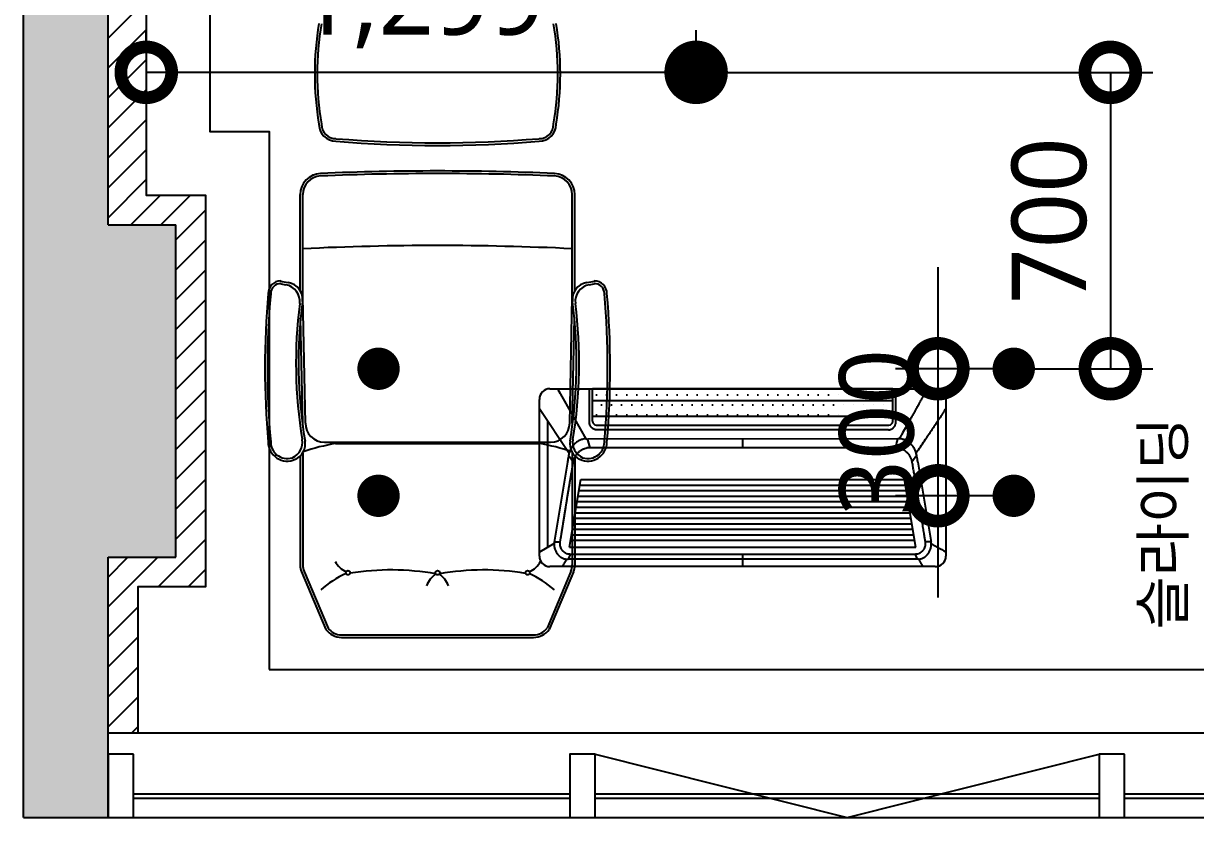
# Model space of a CAD drawing. Header units: metres. Extents: x 11578468 to 47831421, y -58341524 to -14256839.
# Drawn here: x 23742704 to 23745472, y -29045056 to -29043180 of the extents above; entities that cross this region are included whole.
import ezdxf
from ezdxf.enums import TextEntityAlignment as Align

# ---------------------------------------------------------------- set-up
doc = ezdxf.new("R2010")
doc.units = ezdxf.units.M
doc.header["$LTSCALE"] = 50
doc.header["$MEASUREMENT"] = 0
doc.layers.get('0').update_dxf_attribs({"linetype": 'CONTINUOUS'})
doc.layers.get('DEFPOINTS').update_dxf_attribs({"linetype": 'CONTINUOUS'})
doc.layers.add('002_전_다운라이트', color=40, linetype='CONTINUOUS', lineweight=9)
for name, color, linetype in [('CO-DOOR', 8, 'CONTINUOUS'), ('DVM_INDOOR', 7, 'CONTINUOUS'), ('S-DIM', 7, 'CONTINUOUS'), ('wall', 3, 'CONTINUOUS')]:
    doc.layers.add(name, color=color, linetype=linetype)
doc.styles.add('DAWIN', font='NanumSquareR.ttf')
doc.styles.add('맑은 고딕', font='malgun.ttf')
doc.dimstyles.new('80', dxfattribs={"dimscale": 80, "dimtxt": 2.2, "dimasz": 3, "dimexe": 1.25, "dimexo": 0.625, "dimtad": 1, "dimdec": 0, "dimzin": 0, "dimdsep": 46, "dimlunit": 6, "dimtxsty": 'DAWIN', "dimblk1": 'DOTSMALL', "dimblk2": 'DOTSMALL', "dimsah": 1, "dimcen": 0.001, "dimclrd": 1, "dimclre": 1, "dimclrt": 3, "dimadec": 0, "dimazin": 0, "dimtfac": 1, "dimtdec": 0, "dimtix": 1, "dimtmove": 2, "dimatfit": 3, "dimldrblk": 'DOTSMALL', "dimfxl": 1.25, "dimtolj": 1, "dimtzin": 0, "dimarcsym": 0})

# ---------------------------------------------------------------- blocks, each defined once
blk = doc.blocks.new('슬하_전기')
at = {"layer": 'CO-DOOR'}
h = blk.add_hatch(color=256, dxfattribs=at)
h.dxf.hatch_style = 1
h.paths.add_polyline_path([(11573349.8, -14326146.7), (11557549.8, -14326146.7), (11557549.8, -14341751.7), (11557749.8, -14341751.7), (11557749.8, -14341136.7), (11557909.8, -14341136.7), (11557909.8, -14340351.7), (11557749.8, -14340351.7), (11557749.8, -14330996.7), (11560649.8, -14330996.7), (11560649.8, -14330796.7), (11557749.8, -14330796.7), (11557749.8, -14326346.7), (11560449.8, -14326346.7), (11560449.8, -14329796.7), (11560649.8, -14329796.7), (11560649.8, -14326346.7), (11565749.8, -14326346.7), (11565749.8, -14329396.7), (11565949.8, -14329396.7), (11565949.8, -14326346.7), (11569149.8, -14326346.7), (11569149.8, -14329396.7), (11569349.8, -14329396.7), (11569349.8, -14328646.7), (11569949.8, -14328646.7), (11569949.8, -14328557.2), (11569939.8, -14328557.2), (11569939.8, -14328517.2), (11569949.8, -14328446.7), (11569349.8, -14328446.7), (11569349.8, -14326346.7), (11571549.8, -14326346.7), (11571549.8, -14328446.7), (11570949.8, -14328446.7), (11570949.8, -14328517.2), (11570959.8, -14328517.2), (11570959.8, -14328571.7), (11570949.8, -14328571.7), (11570949.8, -14328646.7), (11571749.8, -14328646.7), (11571749.8, -14328151.7), (11574897.8, -14328151.7), (11574897.8, -14327746.7), (11571749.8, -14327746.7), (11571749.8, -14326346.7), (11573349.8, -14326346.7)])
h.paths.add_polyline_path([(11565549.8, -14330996.7), (11570049.8, -14330996.7), (11570049.8, -14330796.7), (11564799.8, -14330796.7), (11564799.8, -14330821.7), (11564799.8, -14330971.7), (11564799.8, -14330996.7), (11564799.8, -14331246.7), (11565549.8, -14331246.7)], flags=17)
h.paths.add_polyline_path([(11571829.8, -14330796.7), (11571549.8, -14330796.7), (11571049.8, -14330796.7), (11571049.8, -14330996.7), (11571049.8, -14331306.7), (11571829.8, -14331306.7)], flags=17)
h.paths.add_polyline_path([(11578227.8, -14326146.7), (11577349.8, -14326146.7), (11577349.8, -14326346.7), (11577349.8, -14326946.7), (11578027.8, -14326946.7), (11578027.8, -14327746.7), (11577547.8, -14327746.7), (11577547.8, -14328046.7), (11578027.8, -14328046.7), (11578027.8, -14328046.7), (11578227.8, -14328046.7)])
h.paths.add_polyline_path([(11578227.8, -14328896.7), (11578077.8, -14328896.7), (11578027.8, -14328896.7), (11578027.8, -14329646.7), (11578227.8, -14329646.7)])
h.paths.add_polyline_path([(11578227.8, -14330196.7), (11578077.8, -14330196.7), (11578027.8, -14330196.7), (11578027.8, -14330355.7), (11577465.8, -14330355.7), (11577465.8, -14331196.7), (11578027.8, -14331196.7), (11578027.8, -14331296.7), (11578227.8, -14331296.7)])
h.paths.add_polyline_path([(11578227.8, -14332526.7), (11578077.8, -14332526.7), (11578027.8, -14332526.7), (11578027.8, -14333091.7), (11578227.8, -14333091.7)])
h.paths.add_polyline_path([(11577949.8, -14337701.7), (11577349.8, -14337701.7), (11577349.8, -14338401.7), (11577949.8, -14338401.7)])
h.paths.add_polyline_path([(11572906.8, -14340321.7), (11572426.8, -14340321.7), (11572426.8, -14341101.7), (11572906.8, -14341101.7)], flags=17)
h.paths.add_polyline_path([(11565399.8, -14340036.7), (11564914.8, -14340036.7), (11564914.8, -14340811.7), (11565399.8, -14340811.7)], flags=17)
h = blk.add_hatch(dxfattribs=at)
h.set_pattern_fill('_USER', color=256, scale=50, angle=45, pattern_type=0)
h.set_pattern_definition([(45, (35200, -25360), (-35.35533906, 35.35533906), [])])
h.paths.add_polyline_path([(11557839.8, -14333601.7), (11557839.8, -14331146.7), (11559309.8, -14331146.7), (11559309.8, -14332324.7), (11559414.8, -14332324.7), (11559414.8, -14331046.7), (11560649.8, -14331046.7), (11560649.8, -14330996.7), (11557749.8, -14330996.7), (11557749.8, -14340351.7), (11557909.8, -14340351.7), (11557909.8, -14341136.7), (11557749.8, -14341136.7), (11557749.8, -14341551.7), (11557819.8, -14341551.7), (11557819.8, -14341206.7), (11557979.8, -14341206.7), (11557979.8, -14340281.7), (11557839.8, -14340281.7), (11557839.8, -14338131.7), (11559536.8, -14338131.7), (11559536.8, -14338026.7), (11557839.8, -14338026.7), (11557839.8, -14333706.7), (11560860.8, -14333706.7), (11560860.8, -14333806.7), (11560965.8, -14333806.7), (11560965.8, -14333706.7), (11562498.8, -14333706.7), (11562498.8, -14333601.7)])
for p, q in [((11557549.8, -14341751.7), (11557549.8, -14326146.7)), ((11557749.8, -14340351.7), (11557749.8, -14330996.7)), ((11558232.6, -14340234.3), (11558231.4, -14340234.3)), ((11558203.5, -14340506.9), (11558203.5, -14340280.4)), ((11558209.5, -14340522.6), (11558209.5, -14340280.4)), ((11558846, -14340522.6), (11558846, -14340280.4)), ((11558852, -14340506.9), (11558852, -14340280.4)), ((11557749.8, -14340351.7), (11557909.8, -14340351.7)), ((11557909.8, -14341136.7), (11557909.8, -14340351.7)), ((11558215.7, -14340820.1), (11558209.5, -14340522.6)), ((11558839.8, -14340820.1), (11558846, -14340522.6)), ((11558209.7, -14340820.3), (11558204.5, -14340571.9)), ((11558845.8, -14340820.3), (11558851, -14340571.9)), ((11558209.5, -14340889.9), (11558209.5, -14341154.9)), ((11558260.7, -14340865.1), (11558794.8, -14340865.1)), ((11558287.1, -14340868.5), (11558768.4, -14340868.5)), ((11558846, -14340889.9), (11558846, -14341154.9)), ((11558189.1, -14340900.1), (11558185.5, -14340901.8)), ((11558191.7, -14340905.6), (11558192.2, -14340905.3)), ((11558203.5, -14340897.5), (11558203.5, -14341155.7)), ((11558852, -14340900.1), (11558852, -14341155.7)), ((11558866.4, -14340900.1), (11558870, -14340901.8)), ((11557749.8, -14341751.7), (11557749.8, -14341136.7)), ((11557749.8, -14341136.7), (11557909.8, -14341136.7)), ((11558206.7, -14341171.3), (11558264.3, -14341307.5)), ((11558212.7, -14341170.4), (11558269.1, -14341304)), ((11558842.8, -14341170.4), (11558786.4, -14341304)), ((11558848.8, -14341171.3), (11558791.2, -14341307.5)), ((11558300.8, -14341320.2), (11558754.7, -14341320.2)), ((11558300.8, -14341326.2), (11558754.7, -14341326.2)), ((11558129.8, -14341402), (11565419.8, -14341402)), ((11557749.8, -14341551.7), (11574908.4, -14341551.7)), ((11558839.8, -14341696.7), (11557809.8, -14341696.7)), ((11558839.8, -14341706.7), (11557809.8, -14341706.7)), ((11560089.8, -14341696.7), (11558899.8, -14341696.7)), ((11560089.8, -14341706.7), (11558899.8, -14341706.7)), ((11561339.8, -14341696.7), (11560149.8, -14341696.7)), ((11561339.8, -14341706.7), (11560149.8, -14341706.7)), ((11557549.8, -14341751.7), (11557749.8, -14341751.7)), ((11557749.8, -14341751.7), (11574991.3, -14341751.7))]:
    blk.add_line(p, q, dxfattribs=at)
for points in [[(11557839.8, -14338131.7), (11557839.8, -14340281.7), (11557979.8, -14340281.7), (11557979.8, -14341206.7), (11557819.8, -14341206.7), (11557819.8, -14341551.7)], [(11557989.8, -14338131.7), (11557989.8, -14340131.7), (11558129.8, -14340131.7), (11558129.8, -14341402)], [(11558899.8, -14341601.7), (11559494.8, -14341751.7), (11560089.8, -14341601.7)]]:
    blk.add_lwpolyline(points, dxfattribs=at)
for points in [[(11557809.8, -14341601.7), (11557749.8, -14341601.7), (11557749.8, -14341751.7), (11557809.8, -14341751.7)], [(11558899.8, -14341601.7), (11558839.8, -14341601.7), (11558839.8, -14341751.7), (11558899.8, -14341751.7)], [(11560149.8, -14341601.7), (11560089.8, -14341601.7), (11560089.8, -14341751.7), (11560149.8, -14341751.7)]]:
    blk.add_lwpolyline(points, close=True, dxfattribs=at)
for centre in [(11558316.2, -14341173.5), (11558527.8, -14341173.5), (11558740.5, -14341173.5)]:
    blk.add_circle(centre, 5, dxfattribs=at)
for centre, radius, start, end in [((11558951.8, -14339995.2), 714.1, 170.4001, 189.5999), ((11558952, -14339995.2), 708.3, 170.3882, 189.6118), ((11558103.5, -14339995.2), 708.3, 350.3882, 9.6118), ((11558103.7, -14339995.2), 714.1, 350.4001, 9.5999), ((11558287.8, -14340114.3), 40, 180, 270), ((11558287.8, -14340114.3), 34, 180, 270), ((11558767.8, -14340114.3), 40, 270, 0), ((11558767.8, -14340114.3), 34, 270, 0), ((11558527.8, -14337279.3), 2885, 265.2281, 274.7719), ((11558527.8, -14337279.3), 2879, 265.2281, 274.7719), ((11558527.8, -14346759), 6534.4, 87.57593, 92.42407), ((11558253.5, -14340280.4), 50, 92.4241, 180), ((11558253.5, -14340280.4), 44, 92.4241, 180), ((11558527.9, -14346901.1), 6670.4, 87.62279, 92.3735), ((11558802, -14340280.4), 44, 0, 87.5759), ((11558802, -14340280.4), 50, 0, 87.5759), ((11558527.9, -14347071.1), 6670.4, 87.26633, 92.73581), ((11558157.8, -14340514.3), 30, 90, 180), ((11558157.8, -14340514.3), 24, 90, 180), ((11558204.3, -14340292.1), 204.2, 255.8639, 260.1676), ((11558204.3, -14340292.1), 198.2, 255.8639, 261.5511), ((11558162.6, -14340532.7), 40, 352.7088, 80.1676), ((11558169.3, -14340527.7), 40, 352.4175, 81.5511), ((11558886.2, -14340527.7), 40, 98.4489, 187.5825), ((11558892.9, -14340532.7), 40, 99.8324, 187.2912), ((11558851.2, -14340292.1), 198.2, 278.4489, 284.1361), ((11558851.2, -14340292.1), 204.2, 279.8324, 284.1361), ((11558897.8, -14340514.3), 30, 0, 90), ((11558897.8, -14340514.3), 24, 0, 90), ((11560131.2, -14340689.5), 2011.1, 175.0022, 184.9978), ((11560131.2, -14340689.5), 2005.1, 175.0022, 184.9978), ((11556924.3, -14340689.5), 2005.1, 355.0022, 4.9978), ((11556924.3, -14340689.5), 2011.1, 355.0022, 4.9978), ((11559301.9, -14340678.5), 1108.5, 172.7088, 189.3713), ((11559301.9, -14340678.5), 1102.5, 172.4175, 189.6), ((11557753.6, -14340678.5), 1102.5, 350.4, 7.5825), ((11557753.6, -14340678.5), 1108.5, 350.6287, 7.2912), ((11558260.7, -14340820.1), 45, 180, 270), ((11558794.8, -14340820.1), 45, 270, 0), ((11558168.7, -14340865.5), 40, 294.8531, 9.3713), ((11558175.4, -14340869), 40, 294.8531, 9.6), ((11558880.1, -14340869), 40, 170.4, 245.1469), ((11558886.8, -14340865.5), 40, 170.6287, 245.1469), ((11558172.8, -14340864.7), 45, 180, 294.8531), ((11558172.8, -14340864.7), 39, 180, 294.8531), ((11558363.7, -14341335.3), 473.1, 99.3213, 108.8655), ((11558691.8, -14341335.3), 473.1, 71.1345, 80.6787), ((11558882.8, -14340864.7), 45, 245.1469, 0), ((11558882.8, -14340864.7), 39, 245.1469, 0), ((11558243.5, -14341155.7), 40, 180, 202.9344), ((11558249.5, -14341154.9), 40, 180, 202.9344), ((11558337.9, -14341118.8), 58.9, 208.2103, 243.5305), ((11558418, -14341774.8), 607.9, 80.0066, 99.1734), ((11558637.5, -14341774.8), 607.9, 80.7046, 99.9934), ((11558718.8, -14341118.8), 58.9, 296.4695, 331.7897), ((11558806, -14341154.9), 40, 337.0656, 0), ((11558812, -14341155.7), 40, 337.0656, 0), ((11558404.2, -14341384.5), 228.5, 113.8936, 131.7766), ((11558557.3, -14341224.5), 58.9, 124.9354, 160.2556), ((11558498.2, -14341224.5), 58.9, 19.7444, 55.0646), ((11558651.3, -14341384.5), 228.5, 48.2234, 66.1064), ((11558300.8, -14341281.2), 39, 215.7971, 270), ((11558754.7, -14341281.2), 39, 270, 324.2029), ((11558300.8, -14341281.2), 45, 215.7971, 270), ((11558754.7, -14341281.2), 45, 270, 324.2029)]:
    blk.add_arc(centre, radius, start, end, dxfattribs=at)
at = {"layer": 'CO-DOOR', "style": '맑은 고딕'}
blk.add_text('슬라이딩', height=100, rotation=90, dxfattribs=at).set_placement((11560190.6, -14341307.3), align=Align.TOP_LEFT)
blk = doc.blocks.new('A$C8d63ac80')
at = {"layer": '002_전_다운라이트', "const_width": 50}
blk.add_lwpolyline([(50, 75, 1), (100, 75, 1)], format="xyb", close=True, dxfattribs=at)
blk = doc.blocks.new('_DOTSMALL')
at = {"color": 0, "linetype": 'ByBlock', "const_width": 0.5}
blk.add_lwpolyline([(-0.0625, 0, 1), (0.0625, 0, 1)], format="xyb", close=True, dxfattribs=at)
blk = doc.blocks.new('*D2733')
at = {"layer": 'DEFPOINTS', "color": 0}
for p in [(23742993.8, -29043295.6), (23742993.8, -29043295.6), (23744292.3, -29043295.6)]:
    blk.add_point(p, dxfattribs=at)
at = {"layer": 'S-DIM', "color": 1, "lineweight": -2, "ltscale": 10}
for p, q in [((23742993.8, -29043245.6), (23742993.8, -29043195.6)), ((23744292.3, -29043245.6), (23744292.3, -29043195.6)), ((23744292.3, -29043295.6), (23742993.8, -29043295.6))]:
    blk.add_line(p, q, dxfattribs=at)
at = {"layer": 'S-DIM', "color": 1, "lineweight": -2, "xscale": 240, "yscale": 240, "zscale": 240, "rotation": 180}
blk.add_blockref('_DOTSMALL', (23742993.8, -29043295.6), dxfattribs=at)
at = {"layer": 'S-DIM', "color": 1, "lineweight": -2, "xscale": 240, "yscale": 240, "zscale": 240}
blk.add_blockref('_DOTSMALL', (23744292.3, -29043295.6), dxfattribs=at)
at = {"layer": 'S-DIM', "color": 3, "ltscale": 10, "insert": (23743643, -29043134.6), "char_height": 176, "attachment_point": 5, "style": 'DAWIN'}
blk.add_mtext('\\A1;1,299', dxfattribs=at)
blk = doc.blocks.new('*D2734')
at = {"layer": 'DEFPOINTS', "color": 0}
for p in [(23745042.3, -29043995.6), (23744863.1, -29044295.6), (23745042.3, -29044295.6)]:
    blk.add_point(p, dxfattribs=at)
at = {"layer": 'S-DIM', "color": 1, "lineweight": -2, "ltscale": 10}
for p, q in [((23744863.1, -29043755.6), (23744863.1, -29044535.6)), ((23744992.3, -29043995.6), (23744763.1, -29043995.6)), ((23744992.3, -29044295.6), (23744763.1, -29044295.6))]:
    blk.add_line(p, q, dxfattribs=at)
at = {"layer": 'S-DIM', "color": 1, "lineweight": -2, "xscale": 240, "yscale": 240, "zscale": 240}
for p, rotation in [((23744863.1, -29043995.6), 270), ((23744863.1, -29044295.6), 90)]:
    blk.add_blockref('_DOTSMALL', p, dxfattribs=dict(at, rotation=rotation))
at = {"layer": 'S-DIM', "color": 3, "ltscale": 10, "insert": (23744719.2, -29044145.6), "char_height": 176, "attachment_point": 5, "rotation": 90, "style": 'DAWIN'}
blk.add_mtext('\\A1;300', dxfattribs=at)
blk = doc.blocks.new('*D2735')
at = {"layer": 'DEFPOINTS', "color": 0}
for p in [(23744292.3, -29043295.6), (23745042.3, -29043995.6), (23745270.4, -29043995.6)]:
    blk.add_point(p, dxfattribs=at)
at = {"layer": 'S-DIM', "color": 1, "lineweight": -2, "ltscale": 10}
for p, q in [((23744342.3, -29043295.6), (23745370.4, -29043295.6)), ((23745270.4, -29043295.6), (23745270.4, -29043995.6)), ((23745092.3, -29043995.6), (23745370.4, -29043995.6))]:
    blk.add_line(p, q, dxfattribs=at)
at = {"layer": 'S-DIM', "color": 1, "lineweight": -2, "xscale": 240, "yscale": 240, "zscale": 240}
for p, rotation in [((23745270.4, -29043295.6), 90), ((23745270.4, -29043995.6), 270)]:
    blk.add_blockref('_DOTSMALL', p, dxfattribs=dict(at, rotation=rotation))
at = {"layer": 'S-DIM', "color": 3, "ltscale": 10, "insert": (23745126.5, -29043645.6), "char_height": 176, "attachment_point": 5, "rotation": 90, "style": 'DAWIN'}
blk.add_mtext('\\A1;700', dxfattribs=at)

msp = doc.modelspace()

# ---------------------------------------------------------------- hatches: boundary and pattern name
at = {"layer": 'DVM_INDOOR'}
h = msp.add_hatch(dxfattribs=at)
h.set_pattern_fill('DOTS', color=0, scale=15)
h.set_pattern_definition([(0, (23744402.127, -29044461.897), (11.9062, 23.8125), [0, -23.8125])])
h.paths.add_polyline_path([(23744047.7, -29044108.7), (23744047.7, -29044119.7, 0.414214), (23744056.6, -29044128.5), (23744747.7, -29044128.5, 0.414214), (23744756.6, -29044119.7), (23744756.6, -29044108.7)])
h.paths.add_polyline_path([(23744047.7, -29044071.2), (23744047.7, -29044108.7), (23744756.6, -29044108.7), (23744756.6, -29044071.2)])
h.paths.add_polyline_path([(23744756.6, -29044071.2), (23744756.6, -29044042.9), (23744047.7, -29044042.9), (23744047.7, -29044071.2)])

# ---------------------------------------------------------------- linework, layer by layer
at = {"layer": 'DVM_INDOOR', "color": 0}
for p, q in [((23743947.1, -29044042.9), (23744857.1, -29044042.9)), ((23743965.2, -29044042.9), (23744032.1, -29044160.9)), ((23744756.6, -29044042.9), (23744047.7, -29044042.9)), ((23744047.7, -29044119.7), (23744047.7, -29044042.9)), ((23744756.6, -29044119.7), (23744756.6, -29044042.9)), ((23744764.1, -29044118.7), (23744764.1, -29044042.9)), ((23743922.1, -29044437.9), (23743922.1, -29044067.9)), ((23744756.6, -29044071.2), (23744047.7, -29044071.2)), ((23744882.1, -29044067.9), (23744882.1, -29044437.9)), ((23743922.1, -29044089.8), (23743992.3, -29044194.7)), ((23744756.6, -29044108.7), (23744047.7, -29044108.7)), ((23743941.1, -29044118.2), (23743941.1, -29044417.5)), ((23744056.6, -29044128.5), (23744747.7, -29044128.5)), ((23744746.3, -29044139.8), (23744058, -29044139.8)), ((23744863.1, -29044119), (23744863.1, -29044417.5)), ((23744035.3, -29044160.7), (23744040.9, -29044182.3)), ((23744035.4, -29044160.8), (23744768.9, -29044160.7)), ((23744402.1, -29044160.8), (23744402.1, -29044182.3)), ((23744766.3, -29044182.3), (23744037.9, -29044182.3)), ((23743988.4, -29044215.9), (23743957.9, -29044400.4)), ((23743991.2, -29044199.9), (23744002.4, -29044216.1)), ((23744813.1, -29044199.9), (23744801.7, -29044216.1)), ((23744815.9, -29044215.9), (23744846.3, -29044400.4)), ((23743993.1, -29044417.3), (23744019.7, -29044256.8)), ((23744017.5, -29044270.4), (23744786.7, -29044270.4)), ((23744019.7, -29044256.8), (23744784.4, -29044256.8)), ((23744811, -29044417.3), (23744784.4, -29044256.8)), ((23744013.2, -29044296.5), (23744791, -29044296.5)), ((23744015.3, -29044283.5), (23744788.8, -29044283.5)), ((23744006.7, -29044335.5), (23744797.5, -29044335.5)), ((23744008.8, -29044322.5), (23744795.3, -29044322.5)), ((23744011, -29044309.5), (23744793.1, -29044309.5)), ((23744002.3, -29044361.7), (23744801.8, -29044361.7)), ((23744004.5, -29044348.7), (23744799.7, -29044348.7)), ((23743998, -29044387.8), (23744806.1, -29044387.8)), ((23744000.1, -29044374.8), (23744804, -29044374.8)), ((23743956.9, -29044408.7), (23743922.1, -29044428.4)), ((23743957.3, -29044404.5), (23743971.3, -29044404.5)), ((23743993.1, -29044417.3), (23744811, -29044417.3)), ((23743995.8, -29044400.8), (23744808.3, -29044400.8)), ((23744846.9, -29044404.5), (23744832.9, -29044404.5)), ((23743994.7, -29044433.9), (23743989.9, -29044445.4)), ((23744814.3, -29044445.4), (23743989.9, -29044445.4)), ((23744809.6, -29044433.9), (23743994.7, -29044433.9)), ((23744402.1, -29044433.9), (23744402.1, -29044462.9)), ((23744809.6, -29044433.9), (23744814.3, -29044445.4)), ((23744857.1, -29044462.9), (23743947.1, -29044462.9))]:
    msp.add_line(p, q, dxfattribs=at)
for centre, radius, start, end in [((23743947.1, -29044067.9), 25, 90, 180), ((23744857.1, -29044067.9), 25, 0, 90), ((23744056.6, -29044119.7), 8.88, 180, 270), ((23744747.7, -29044119.7), 8.88, 270, 0), ((23743947.1, -29044437.9), 25, 180, 270), ((23744857.1, -29044437.9), 25, 270, 0)]:
    msp.add_arc(centre, radius, start, end, dxfattribs=at)
for points, knots in [([(23743967.1, -29044046.2), (23743967.1, -29044046.1), (23743966.7, -29044045.6), (23743966.4, -29044045), (23743966.1, -29044044.5)], [0, 0, 0, 0, 0.106736, 1, 1, 1, 1]), ([(23743971.5, -29044053.7), (23743970.7, -29044052.4), (23743969.3, -29044049.9), (23743967.8, -29044047.4), (23743967.1, -29044046.2)], [0, 0, 0, 0, 0.521062, 1, 1, 1, 1]), ([(23744040.1, -29044075.8), (23744040.1, -29044075.7), (23744040.1, -29044075.5), (23744040.1, -29044075.2), (23744040.1, -29044075), (23744040.1, -29044074.5), (23744040.1, -29044074.2), (23744040.1, -29044073.2), (23744040.1, -29044072.5), (23744040.1, -29044070.5), (23744040.1, -29044069.2), (23744040.1, -29044066.6), (23744040.1, -29044065.3), (23744040.1, -29044062.6), (23744040.1, -29044061.3), (23744040.1, -29044058.7), (23744040.1, -29044057.4), (23744040.1, -29044054.8), (23744040.1, -29044053.5), (23744040.1, -29044050.9), (23744040.1, -29044049.7), (23744040.1, -29044047.1), (23744040.1, -29044045.8), (23744040.1, -29044044.5), (23744040.1, -29044044), (23744040.1, -29044043.4), (23744040.1, -29044042.9)], [0, 0, 0, 0, 0.015625, 0.015625, 0.03125, 0.03125, 0.0625, 0.0625, 0.125, 0.125, 0.25, 0.25, 0.375, 0.375, 0.5, 0.5, 0.625, 0.625, 0.75, 0.75, 0.875, 0.875, 1, 1, 1, 1.05432, 1.05432, 1.05432, 1.05432]), ([(23744820.1, -29044075.8), (23744820.3, -29044075.5), (23744820.9, -29044074.4), (23744821.8, -29044072.8), (23744822.9, -29044070.8), (23744824.4, -29044068.3), (23744826.9, -29044063.8), (23744829.9, -29044058.7), (23744832, -29044054.9), (23744832.7, -29044053.7), (23744834.8, -29044050.1), (23744837, -29044046.5), (23744839.1, -29044042.9)], [0, 0, 0, 0, 0.050139, 0.137081, 0.224022, 0.310963, 0.484846, 0.83261, 1, 1, 1, 1.496854, 1.496854, 1.496854, 1.496854]), ([(23744837.1, -29044046.2), (23744836.4, -29044047.4), (23744835, -29044049.9), (23744833.5, -29044052.4), (23744832.7, -29044053.7)], [0, 0, 0, 0, 0.478938, 1, 1, 1, 1]), ([(23744837.1, -29044046.2), (23744837.2, -29044046.1), (23744837.5, -29044045.6), (23744837.8, -29044045), (23744838.1, -29044044.5)], [0, 0, 0, 0, 0.106736, 1, 1, 1, 1]), ([(23744040.2, -29044118.7), (23744040.2, -29044118.3), (23744040.2, -29044117.6), (23744040.1, -29044116.8), (23744040.1, -29044116.5), (23744040.1, -29044116.3), (23744040.1, -29044116.2), (23744040.1, -29044115.1), (23744040.1, -29044114.2), (23744040.1, -29044111.6), (23744040.1, -29044109.8), (23744040.1, -29044104.4), (23744040.1, -29044100.8), (23744040.1, -29044095.4), (23744040.1, -29044092.8), (23744040.1, -29044090.1), (23744040.1, -29044088.3), (23744040.1, -29044087.4), (23744040.1, -29044084.7), (23744040.1, -29044083), (23744040.1, -29044080.7), (23744040.1, -29044080.3), (23744040.1, -29044079.4), (23744040.1, -29044079), (23744040.1, -29044078.1), (23744040.2, -29044077.6), (23744040.2, -29044076.7), (23744040.2, -29044076.3), (23744040.1, -29044075.8)], [0, 0, 0, 0, 0.03125, 0.046875, 0.054687, 0.054687, 0.0625, 0.0625, 0.125, 0.125, 0.25, 0.25, 0.5, 0.5, 0.625, 0.6875, 0.6875, 0.75, 0.75, 0.875, 0.875, 0.90625, 0.90625, 0.9375, 0.9375, 0.96875, 0.96875, 1, 1, 1, 1]), ([(23744812.2, -29044089.8), (23744812.5, -29044089.3), (23744814.2, -29044086.2), (23744816.7, -29044081.8), (23744819.1, -29044077.7), (23744819.9, -29044076.1), (23744820.1, -29044075.8)], [0, 0, 0, 0, 0.104224, 0.662054, 0.940968, 1, 1, 1, 1]), ([(23744812.2, -29044089.8), (23744811, -29044091.9), (23744808.4, -29044096.6), (23744804.2, -29044103.9), (23744799.8, -29044111.7), (23744793.9, -29044122.2), (23744786.6, -29044135.2), (23744779.2, -29044148.3), (23744774.4, -29044156.8), (23744772.5, -29044160.2), (23744772.1, -29044160.9)], [0, 0, 0, 0, 0.089531, 0.199634, 0.309737, 0.419839, 0.640044, 0.86025, 0.970352, 1, 1, 1, 1]), ([(23744863.1, -29044119), (23744863.3, -29044118.7), (23744863.8, -29044117.9), (23744864.8, -29044116.5), (23744866, -29044114.8), (23744867.5, -29044112.5), (23744870.2, -29044108.4), (23744872.8, -29044104.5), (23744874.5, -29044101.8), (23744874.8, -29044101.5)], [0, 0, 0, 0, 0.037738, 0.137718, 0.237698, 0.337678, 0.537639, 0.93756, 1, 1, 1, 1]), ([(23744876, -29044099.5), (23744876.9, -29044098.2), (23744878.4, -29044095.7), (23744880.1, -29044093), (23744880.9, -29044091.6), (23744881.1, -29044091.4), (23744881.4, -29044091), (23744881.6, -29044090.5), (23744881.9, -29044090), (23744882, -29044089.9), (23744882.1, -29044089.8), (23744882.1, -29044089.7)], [0, 0, 0, 0, 0.492452, 0.931007, 1, 1, 1, 1.177978, 1.177978, 1.177978, 1.215499, 1.215499, 1.215499, 1.215499]), ([(23744044.7, -29044133.6), (23744044.5, -29044133.3), (23744044.3, -29044133), (23744044, -29044132.6), (23744043.9, -29044132.4), (23744043.7, -29044132.2), (23744043.6, -29044132.1), (23744043.6, -29044132), (23744043.2, -29044131.4), (23744042.8, -29044130.8), (23744042.2, -29044129.7), (23744041.9, -29044129.1), (23744041.4, -29044127.9), (23744041.2, -29044127.2), (23744041, -29044126.5), (23744040.9, -29044126.4), (23744040.9, -29044126.3), (23744040.8, -29044126), (23744040.8, -29044125.8), (23744040.7, -29044125.3), (23744040.6, -29044125), (23744040.5, -29044124.6), (23744040.5, -29044124.5), (23744040.5, -29044124.3), (23744040.4, -29044124.3), (23744040.4, -29044124.1), (23744040.4, -29044124), (23744040.4, -29044123.8), (23744040.4, -29044123.8), (23744040.3, -29044123.4), (23744040.3, -29044123), (23744040.2, -29044122.4), (23744040.2, -29044122), (23744040.2, -29044121.4), (23744040.2, -29044121), (23744040.2, -29044120.4), (23744040.2, -29044120.1), (23744040.2, -29044119.4), (23744040.2, -29044119.1), (23744040.2, -29044118.7)], [0, 0, 0, 0, 0.0625, 0.0625, 0.09375, 0.109375, 0.109375, 0.125, 0.125, 0.25, 0.25, 0.375, 0.375, 0.5, 0.5, 0.515625, 0.515625, 0.53125, 0.5625, 0.5625, 0.625, 0.625, 0.640625, 0.640625, 0.65625, 0.65625, 0.671875, 0.671875, 0.6875, 0.6875, 0.75, 0.75, 0.8125, 0.8125, 0.875, 0.875, 0.9375, 0.9375, 1, 1, 1, 1]), ([(23744058, -29044139.8), (23744057.7, -29044139.8), (23744057, -29044139.8), (23744056.4, -29044139.8), (23744055.8, -29044139.7), (23744055.1, -29044139.6), (23744054.5, -29044139.5), (23744053.9, -29044139.3), (23744053.6, -29044139.3), (23744053.1, -29044139.1), (23744052.9, -29044139.1), (23744052.7, -29044139), (23744052.5, -29044138.9), (23744052.5, -29044138.9), (23744052.1, -29044138.8), (23744051.5, -29044138.6), (23744050.4, -29044138), (23744049.5, -29044137.6), (23744048.7, -29044137.1), (23744048.5, -29044136.9), (23744048.1, -29044136.6), (23744047.9, -29044136.5), (23744047.7, -29044136.4), (23744047.6, -29044136.3), (23744047.5, -29044136.2), (23744046.9, -29044135.8), (23744046.5, -29044135.4), (23744045.6, -29044134.5), (23744045.1, -29044134), (23744044.7, -29044133.6)], [0, 0, 0, 0, 0.0625, 0.125, 0.125, 0.1875, 0.25, 0.25, 0.3125, 0.3125, 0.34375, 0.359375, 0.359375, 0.375, 0.375, 0.4375, 0.5, 0.625, 0.625, 0.6875, 0.6875, 0.71875, 0.734375, 0.734375, 0.75, 0.75, 0.875, 0.875, 1, 1, 1, 1]), ([(23744746.3, -29044139.8), (23744746.6, -29044139.8), (23744747, -29044139.8), (23744747.7, -29044139.8), (23744748, -29044139.7), (23744748.7, -29044139.7), (23744749.1, -29044139.6), (23744749.8, -29044139.5), (23744750.1, -29044139.4), (23744750.8, -29044139.2), (23744751.1, -29044139.1), (23744751.5, -29044139), (23744751.6, -29044139), (23744751.8, -29044138.9), (23744751.9, -29044138.9), (23744752.1, -29044138.8), (23744752.3, -29044138.7), (23744753.1, -29044138.4), (23744753.7, -29044138.1), (23744754.6, -29044137.6), (23744755.2, -29044137.3), (23744755.8, -29044136.9), (23744756.3, -29044136.6), (23744756.4, -29044136.5), (23744756.6, -29044136.3), (23744756.7, -29044136.3), (23744756.8, -29044136.2), (23744757.2, -29044135.9), (23744757.5, -29044135.6), (23744758, -29044135.1), (23744758.5, -29044134.7), (23744759, -29044134.2), (23744759.7, -29044133.4), (23744760.1, -29044132.8), (23744760.5, -29044132.3)], [0, 0, 0, 0, 0.0625, 0.0625, 0.125, 0.125, 0.1875, 0.1875, 0.25, 0.25, 0.3125, 0.3125, 0.328125, 0.328125, 0.34375, 0.34375, 0.375, 0.375, 0.5, 0.5, 0.5625, 0.625, 0.625, 0.65625, 0.65625, 0.671875, 0.671875, 0.6875, 0.75, 0.75, 0.8125, 0.875, 0.875, 1, 1, 1, 1]), ([(23744760.5, -29044132.3), (23744760.6, -29044132.2), (23744760.6, -29044132.1), (23744760.7, -29044132), (23744760.7, -29044131.9), (23744760.9, -29044131.8), (23744760.9, -29044131.6), (23744761.2, -29044131.3), (23744761.3, -29044131), (23744761.8, -29044130.2), (23744762, -29044129.7), (23744762.5, -29044128.6), (23744762.8, -29044128.1), (23744763.1, -29044127.2), (23744763.1, -29044127), (23744763.3, -29044126.5), (23744763.3, -29044126.4), (23744763.4, -29044126.1), (23744763.5, -29044125.7), (23744763.6, -29044125.2), (23744763.7, -29044124.8), (23744763.7, -29044124.6), (23744763.8, -29044124.4), (23744763.8, -29044124.2), (23744763.9, -29044123.9), (23744763.9, -29044123.8), (23744763.9, -29044123.5), (23744763.9, -29044123.3), (23744764, -29044122.9), (23744764, -29044122.6), (23744764, -29044122), (23744764, -29044121.7), (23744764.1, -29044121.1), (23744764.1, -29044120.8), (23744764.1, -29044120.2), (23744764.1, -29044119.9), (23744764.1, -29044119.3), (23744764.1, -29044119), (23744764.1, -29044118.7)], [0, 0, 0, 0, 0.015625, 0.015625, 0.03125, 0.03125, 0.0625, 0.0625, 0.125, 0.125, 0.25, 0.25, 0.375, 0.375, 0.4375, 0.4375, 0.46875, 0.46875, 0.5, 0.5625, 0.5625, 0.59375, 0.59375, 0.625, 0.625, 0.65625, 0.65625, 0.6875, 0.6875, 0.75, 0.75, 0.8125, 0.8125, 0.875, 0.875, 0.9375, 0.9375, 1, 1, 1, 1]), ([(23744811.9, -29044194.7), (23744812.1, -29044194.4), (23744813.9, -29044191.8), (23744818.9, -29044184.5), (23744826.8, -29044172.7), (23744834.8, -29044161), (23744841.1, -29044151.7), (23744845.9, -29044144.6), (23744850.6, -29044137.6), (23744855.4, -29044130.6), (23744859.3, -29044124.7), (23744861.9, -29044120.8), (23744862.9, -29044119.3), (23744863.1, -29044119)], [0, 0, 0, 0, 0.010955, 0.103774, 0.289412, 0.47505, 0.567869, 0.660688, 0.753507, 0.846326, 0.939144, 0.985554, 1, 1, 1, 1]), ([(23744032.1, -29044160.9), (23744031.9, -29044160.9), (23744031, -29044160.9), (23744029.5, -29044161.1), (23744026.9, -29044161.5), (23744023.8, -29044162.3), (23744018.8, -29044163.9), (23744014.1, -29044166.3), (23744009.7, -29044169.2), (23744006.6, -29044171.7), (23744003.7, -29044174.5), (23744000.1, -29044178.6), (23743996.4, -29044184.3), (23743993.9, -29044189.9), (23743992.7, -29044193.5), (23743992.4, -29044194.4), (23743992.3, -29044194.7)], [0, 0, 0, 0, 0.012226, 0.048215, 0.084203, 0.15618, 0.228157, 0.372111, 0.444088, 0.516065, 0.588042, 0.660018, 0.803972, 0.947926, 0.983915, 1, 1, 1, 1]), ([(23744032.1, -29044160.9), (23744032.5, -29044160.8), (23744033.6, -29044160.8), (23744034.7, -29044160.7), (23744035.3, -29044160.7)], [0, 0, 0, 0, 0.39769, 1, 1, 1, 1]), ([(23744763.4, -29044182.3), (23744763.5, -29044181.8), (23744763.6, -29044181.3), (23744763.8, -29044180.7), (23744763.9, -29044180.2), (23744764, -29044179.6), (23744764.2, -29044179.1), (23744765.8, -29044173), (23744767.3, -29044166.8), (23744768.9, -29044160.7)], [-0.176159, -0.176159, -0.176159, -0.176159, -0.087991, -0.087991, -0.087991, 0, 0, 0, 1, 1, 1, 1]), ([(23744772.1, -29044160.9), (23744771.7, -29044160.8), (23744770.6, -29044160.8), (23744769.6, -29044160.7), (23744768.9, -29044160.7)], [0, 0, 0, 0, 0.39769, 1, 1, 1, 1]), ([(23744811.9, -29044194.7), (23744811.8, -29044194.4), (23744811.6, -29044193.5), (23744810.4, -29044189.9), (23744807.9, -29044184.3), (23744804.1, -29044178.6), (23744800.6, -29044174.5), (23744797.7, -29044171.7), (23744794.6, -29044169.2), (23744790.2, -29044166.3), (23744785.5, -29044163.9), (23744780.5, -29044162.3), (23744777.3, -29044161.5), (23744774.7, -29044161.1), (23744773.2, -29044160.9), (23744772.4, -29044160.9), (23744772.1, -29044160.9)], [0, 0, 0, 0, 0.016085, 0.052074, 0.196028, 0.339982, 0.411958, 0.483935, 0.555912, 0.627889, 0.771843, 0.84382, 0.915797, 0.951785, 0.987774, 1, 1, 1, 1]), ([(23743992.3, -29044194.7), (23743992.2, -29044195.1), (23743991.8, -29044196.8), (23743991.4, -29044198.5), (23743991.2, -29044199.9)], [0, 0, 0, 0, 0.21662, 1, 1, 1, 1]), ([(23744002.4, -29044216.1), (23744002.8, -29044214), (23744003.3, -29044212), (23744004.3, -29044208.9), (23744004.7, -29044208), (23744005.5, -29044206), (23744005.9, -29044205), (23744006.8, -29044203.2), (23744007.3, -29044202.2), (23744008.4, -29044200.4), (23744008.9, -29044199.6), (23744010.1, -29044197.9), (23744010.8, -29044197), (23744012.1, -29044195.4), (23744013.4, -29044193.9), (23744014.9, -29044192.4), (23744016.4, -29044191.1), (23744017.2, -29044190.4), (23744018.8, -29044189.1), (23744019.7, -29044188.6), (23744021.4, -29044187.4), (23744022.2, -29044186.9), (23744024, -29044185.9), (23744024.9, -29044185.5), (23744026.7, -29044184.6), (23744027.7, -29044184.3), (23744030.5, -29044183.2), (23744032.5, -29044182.7), (23744034.4, -29044182.4)], [0, 0, 0, 0, 0.125, 0.125, 0.1875, 0.1875, 0.25, 0.25, 0.3125, 0.3125, 0.375, 0.375, 0.4375, 0.4375, 0.5, 0.5625, 0.5625, 0.625, 0.625, 0.6875, 0.6875, 0.75, 0.75, 0.8125, 0.8125, 0.875, 0.875, 1, 1, 1, 1]), ([(23744037.8, -29044182.3), (23744037.1, -29044182.3), (23744036.5, -29044182.3), (23744035.7, -29044182.3), (23744035.5, -29044182.3), (23744035.4, -29044182.3)], [0, 0, 0, 0, 0.821787, 0.821787, 1, 1, 1, 1]), ([(23744768.9, -29044182.3), (23744768.2, -29044182.3), (23744767.5, -29044182.3), (23744766.7, -29044182.3), (23744766.5, -29044182.3), (23744766.3, -29044182.3)], [0, 0, 0, 0, 0.786931, 0.786931, 1, 1, 1, 1]), ([(23744766.3, -29044182.3), (23744766.3, -29044182.3), (23744766.3, -29044182.3), (23744766.3, -29044182.3), (23744766.3, -29044182.3), (23744766.3, -29044182.3)], [0, 0, 0, 0, 0.5, 0.5, 1, 1, 1, 1]), ([(23744769.8, -29044182.4), (23744771, -29044182.6), (23744773.2, -29044183.1), (23744777.5, -29044184.5), (23744781.7, -29044186.6), (23744785.6, -29044189.2), (23744788.3, -29044191.4), (23744790.8, -29044193.9), (23744793.9, -29044197.4), (23744797.2, -29044202.4), (23744799.4, -29044207.4), (23744800.6, -29044210.8), (23744801.2, -29044213.1), (23744801.6, -29044214.9), (23744801.8, -29044216.1)], [0, 0, 0, 0, 0.071326, 0.142762, 0.285635, 0.357072, 0.428508, 0.499945, 0.571381, 0.714254, 0.857127, 0.892845, 0.928564, 1, 1, 1, 1]), ([(23744813.1, -29044199.9), (23744812.9, -29044198.5), (23744812.5, -29044196.8), (23744812, -29044195.1), (23744811.9, -29044194.7)], [0, 0, 0, 0, 0.78338, 1, 1, 1, 1]), ([(23743991.2, -29044199.9), (23743990.8, -29044202), (23743990, -29044206.2), (23743989.1, -29044211.6), (23743988.6, -29044214.8), (23743988.4, -29044215.9)], [0, 0, 0, 0, 0.398172, 0.796343, 1, 1, 1, 1]), ([(23743996.6, -29044250.2), (23743997.2, -29044246.7), (23743998.5, -29044239.2), (23744000.1, -29044229.8), (23744001.4, -29044222), (23744002.1, -29044218.1), (23744002.4, -29044216.1)], [0, 0, 0, 0, 0.309267, 0.654634, 0.827317, 1, 1, 1, 1]), ([(23744801.8, -29044216.1), (23744802.2, -29044218.1), (23744802.8, -29044222), (23744804.2, -29044229.8), (23744805.8, -29044239.2), (23744807.1, -29044246.7), (23744807.7, -29044250.2)], [0, 0, 0, 0, 0.172683, 0.345367, 0.690733, 1, 1, 1, 1]), ([(23744815.9, -29044215.9), (23744815.7, -29044214.8), (23744815.1, -29044211.6), (23744814.2, -29044206.2), (23744813.5, -29044202), (23744813.1, -29044199.9)], [0, 0, 0, 0, 0.203657, 0.601828, 1, 1, 1, 1]), ([(23743971.3, -29044404.5), (23743971.4, -29044404), (23743971.6, -29044403), (23743971.8, -29044401.6), (23743972, -29044400.1), (23743972.2, -29044398.7), (23743972.7, -29044396.1), (23743973.3, -29044392.3), (23743974, -29044387.4), (23743974.8, -29044382.6), (23743975.6, -29044377.7), (23743976.4, -29044372.8), (23743977.1, -29044367.9), (23743977.9, -29044363), (23743978.7, -29044358.1), (23743979.5, -29044353.2), (23743980.3, -29044348.3), (23743981.1, -29044343.4), (23743981.9, -29044338.5), (23743982.7, -29044333.6), (23743983.5, -29044328.7), (23743984.1, -29044325), (23743984.5, -29044322.5), (23743984.7, -29044321), (23743985.1, -29044319.1), (23743985.4, -29044316.9), (23743985.8, -29044314.3), (23743986.3, -29044311.4), (23743986.9, -29044308.2), (23743987.4, -29044304.6), (23743988.1, -29044300.7), (23743988.8, -29044296.4), (23743989.6, -29044291.8), (23743990.3, -29044287.3), (23743991, -29044283), (23743991.7, -29044279), (23743992.3, -29044275.2), (23743993, -29044271.6), (23743993.5, -29044268.1), (23743994.1, -29044264.7), (23743994.7, -29044261.5), (23743995.2, -29044258.5), (23743995.7, -29044255.6), (23743996.1, -29044252.8), (23743996.4, -29044251), (23743996.6, -29044250.2)], [0, 0, 0, 0, 0.009386, 0.018773, 0.028159, 0.037545, 0.046931, 0.078652, 0.110373, 0.142093, 0.173812, 0.205531, 0.23725, 0.268968, 0.300686, 0.332404, 0.364122, 0.395839, 0.427558, 0.459276, 0.490995, 0.522714, 0.530462, 0.540414, 0.552571, 0.566932, 0.583498, 0.602267, 0.623241, 0.646419, 0.671801, 0.699386, 0.729175, 0.761167, 0.787726, 0.813316, 0.837936, 0.861587, 0.884268, 0.90598, 0.926722, 0.946495, 0.965299, 0.983134, 1, 1, 1, 1]), ([(23744807.7, -29044250.2), (23744807.7, -29044250.6), (23744807.9, -29044251.4), (23744808.1, -29044252.7), (23744808.3, -29044254), (23744808.5, -29044255.2), (23744808.7, -29044256.5), (23744809, -29044257.8), (23744809.2, -29044259.1), (23744809.4, -29044260.3), (23744809.6, -29044261.6), (23744809.8, -29044262.9), (23744810, -29044264.1), (23744810.3, -29044265.4), (23744810.5, -29044266.7), (23744810.7, -29044267.9), (23744810.9, -29044269.2), (23744811.1, -29044270.5), (23744811.3, -29044271.7), (23744811.5, -29044273), (23744811.7, -29044274.3), (23744812, -29044275.5), (23744812.2, -29044276.8), (23744812.4, -29044278.1), (23744812.6, -29044279.4), (23744812.8, -29044280.6), (23744813, -29044281.9), (23744813.2, -29044283.2), (23744813.5, -29044284.4), (23744813.7, -29044285.7), (23744813.9, -29044287), (23744814.1, -29044288.2), (23744814.3, -29044289.5), (23744814.5, -29044290.8), (23744814.7, -29044292.1), (23744814.9, -29044293.3), (23744815.1, -29044294.6), (23744815.4, -29044295.9), (23744815.6, -29044297.1), (23744815.8, -29044298.4), (23744816, -29044299.7), (23744816.2, -29044300.9), (23744816.4, -29044302.2), (23744816.6, -29044303.5), (23744816.8, -29044304.7), (23744817, -29044306), (23744817.3, -29044307.3), (23744817.5, -29044308.6), (23744817.7, -29044309.8), (23744817.9, -29044311.1), (23744818.1, -29044312.4), (23744818.3, -29044313.6), (23744818.5, -29044314.9), (23744818.7, -29044316.2), (23744818.9, -29044317.4), (23744819.1, -29044318.7), (23744819.3, -29044320), (23744819.6, -29044321.3), (23744819.8, -29044322.5), (23744820, -29044323.7), (23744820.2, -29044324.9), (23744820.4, -29044326.3), (23744820.7, -29044328.2), (23744821.1, -29044330.6), (23744821.5, -29044333.4), (23744822.1, -29044336.8), (23744822.7, -29044340.6), (23744823.4, -29044344.9), (23744824.2, -29044349.7), (23744825, -29044355), (23744826, -29044361.1), (23744827.1, -29044367.7), (23744828.2, -29044374.5), (23744829.2, -29044380.8), (23744830.1, -29044386.7), (23744831, -29044392.1), (23744831.6, -29044396.4), (23744832.2, -29044399.7), (23744832.5, -29044402.1), (23744832.8, -29044403.7), (23744832.9, -29044404.5)], [0, 0, 0, 0, 0.008229, 0.016457, 0.024686, 0.032914, 0.041143, 0.049372, 0.0576, 0.065829, 0.074057, 0.082286, 0.090515, 0.098743, 0.106972, 0.115201, 0.123429, 0.131658, 0.139887, 0.148115, 0.156344, 0.164573, 0.172802, 0.181031, 0.189259, 0.197488, 0.205717, 0.213946, 0.222175, 0.230404, 0.238633, 0.246862, 0.255091, 0.26332, 0.271549, 0.279778, 0.288007, 0.296236, 0.304465, 0.312694, 0.320924, 0.329153, 0.337382, 0.345612, 0.353841, 0.36207, 0.3703, 0.378529, 0.386759, 0.394988, 0.403218, 0.411447, 0.419677, 0.427907, 0.436137, 0.444366, 0.452596, 0.460826, 0.469056, 0.477286, 0.483305, 0.49245, 0.504719, 0.520112, 0.538631, 0.560274, 0.585042, 0.612935, 0.643953, 0.678095, 0.715362, 0.762507, 0.806641, 0.847764, 0.885877, 0.920978, 0.953069, 0.968712, 0.984356, 1, 1, 1, 1]), ([(23743956.9, -29044408.7), (23743956.9, -29044409.2), (23743956.8, -29044410.4), (23743956.9, -29044412.8), (23743957.2, -29044415.9), (23743958.2, -29044420.9), (23743960, -29044425.7), (23743962.1, -29044429.5), (23743963.3, -29044431.3), (23743964.1, -29044432.3), (23743964.6, -29044433.1), (23743965.2, -29044433.8), (23743966, -29044434.7), (23743967.1, -29044435.9), (23743968.4, -29044437.1), (23743969.8, -29044438.3), (23743971.3, -29044439.5), (23743973.3, -29044440.8), (23743977, -29044442.9), (23743981, -29044444.3), (23743984.6, -29044445), (23743985.9, -29044445.2), (23743986.6, -29044445.3), (23743986.8, -29044445.3)], [0, 0, 0, 0, 0.027593, 0.063273, 0.134631, 0.20599, 0.348707, 0.420066, 0.455745, 0.473585, 0.491424, 0.509264, 0.527103, 0.562783, 0.598462, 0.634141, 0.669821, 0.7055, 0.776858, 0.919576, 0.955255, 0.990934, 1, 1, 1, 1]), ([(23743957.3, -29044404.5), (23743957.1, -29044405.8), (23743957, -29044407.2), (23743956.9, -29044408.6), (23743956.9, -29044408.7)], [0, 0, 0, 0, 0.89822, 1, 1, 1, 1]), ([(23743974, -29044420.8), (23743973.9, -29044420.7), (23743973, -29044419), (23743972, -29044416.2), (23743971.3, -29044412.7), (23743971, -29044410.4), (23743971, -29044408.6), (23743971.1, -29044406.8), (23743971.2, -29044405.4), (23743971.3, -29044404.5)], [0, 0, 0, 0, 0.029129, 0.352752, 0.514564, 0.676376, 0.757282, 0.838188, 1, 1, 1, 1]), ([(23744817.5, -29044445.3), (23744817.6, -29044445.3), (23744818.4, -29044445.2), (23744819.7, -29044445), (23744823.2, -29044444.3), (23744827.2, -29044442.9), (23744830.9, -29044440.8), (23744833, -29044439.5), (23744834.4, -29044438.3), (23744835.8, -29044437.1), (23744837.2, -29044435.9), (23744838.2, -29044434.7), (23744839, -29044433.8), (23744839.6, -29044433.1), (23744840.2, -29044432.3), (23744840.9, -29044431.3), (23744842.1, -29044429.5), (23744844.3, -29044425.7), (23744846.1, -29044420.9), (23744847.1, -29044415.9), (23744847.4, -29044412.8), (23744847.4, -29044410.4), (23744847.4, -29044409.2), (23744847.4, -29044408.7)], [0, 0, 0, 0, 0.009066, 0.044745, 0.080424, 0.223142, 0.2945, 0.330179, 0.365859, 0.401538, 0.437217, 0.472897, 0.490736, 0.508576, 0.526415, 0.544255, 0.579934, 0.651293, 0.79401, 0.865369, 0.936727, 0.972407, 1, 1, 1, 1]), ([(23744832.9, -29044404.5), (23744833.1, -29044405.4), (23744833.2, -29044406.8), (23744833.3, -29044408.6), (23744833.2, -29044410.4), (23744833, -29044412.7), (23744832.3, -29044416.2), (23744831.2, -29044419), (23744830.4, -29044420.7), (23744830.3, -29044420.8)], [0, 0, 0, 0, 0.161812, 0.242718, 0.323624, 0.485436, 0.647248, 0.970871, 1, 1, 1, 1]), ([(23744847.4, -29044408.7), (23744847.4, -29044408.6), (23744847.3, -29044407.2), (23744847.1, -29044405.8), (23744846.9, -29044404.5)], [0, 0, 0, 0, 0.10178, 1, 1, 1, 1]), ([(23744847.4, -29044408.7), (23744847.6, -29044408.8), (23744848, -29044409.1), (23744848.6, -29044409.4), (23744849.2, -29044409.8), (23744849.8, -29044410.1), (23744850.5, -29044410.5), (23744851.1, -29044410.8), (23744851.8, -29044411.2), (23744852.4, -29044411.6), (23744853.1, -29044411.9), (23744853.8, -29044412.3), (23744854.4, -29044412.7), (23744855.1, -29044413.1), (23744855.8, -29044413.5), (23744856.6, -29044413.9), (23744857.3, -29044414.3), (23744858, -29044414.7), (23744858.7, -29044415.1), (23744859.3, -29044415.4), (23744859.8, -29044415.7), (23744860.1, -29044415.8), (23744860.4, -29044416), (23744860.7, -29044416.2), (23744861, -29044416.3), (23744861.3, -29044416.5), (23744861.6, -29044416.7), (23744861.9, -29044416.8), (23744862.2, -29044417), (23744862.5, -29044417.2), (23744862.8, -29044417.4), (23744863, -29044417.5), (23744863.1, -29044417.5), (23744863.1, -29044417.5), (23744863.1, -29044417.5), (23744863.1, -29044417.5), (23744869.5, -29044421.1), (23744875.8, -29044424.6), (23744882.1, -29044428.1)], [0, 0, 0, 0, 0.037955, 0.076452, 0.11549, 0.15507, 0.195192, 0.235857, 0.277063, 0.318813, 0.361106, 0.403942, 0.447322, 0.491246, 0.535716, 0.58073, 0.62629, 0.672397, 0.71905, 0.76625, 0.785405, 0.804619, 0.823892, 0.843223, 0.862614, 0.882063, 0.901572, 0.921139, 0.940766, 0.960451, 0.980196, 1, 1, 1, 1, 1, 1, 2.206425, 2.206425, 2.206425, 2.206425]), ([(23743994.7, -29044433.9), (23743994.3, -29044433.9), (23743993.4, -29044433.8), (23743992.1, -29044433.7), (23743990.8, -29044433.6), (23743988.3, -29044433), (23743985.5, -29044432), (23743982.8, -29044430.5), (23743981.4, -29044429.5), (23743980.3, -29044428.7), (23743979.3, -29044427.9), (23743978.4, -29044426.9), (23743977.6, -29044426.1), (23743977, -29044425.5), (23743976.6, -29044424.9), (23743976.2, -29044424.4), (23743975.7, -29044423.7), (23743974.9, -29044422.5), (23743974.3, -29044421.5), (23743974, -29044420.8)], [0, 0, 0, 0, 0.050917, 0.101833, 0.15275, 0.203666, 0.407333, 0.509166, 0.560082, 0.610999, 0.661916, 0.712832, 0.763749, 0.789207, 0.814665, 0.840124, 0.865582, 0.916499, 1, 1, 1, 1]), ([(23743976.3, -29044462.9), (23743976.8, -29044462.2), (23743977.2, -29044461.6), (23743977.6, -29044460.9), (23743977.7, -29044460.8), (23743978.2, -29044460), (23743979.2, -29044458.5), (23743980.4, -29044456.4), (23743981.4, -29044454.8), (23743982, -29044453.7), (23743982.2, -29044453.4), (23743982.4, -29044453.1), (23743982.5, -29044452.9), (23743982.7, -29044452.5), (23743983.3, -29044451.5), (23743984.3, -29044449.8), (23743985.5, -29044447.6), (23743986.4, -29044446), (23743986.8, -29044445.3)], [-0.138988, -0.138988, -0.138988, -0.138988, 0, 0, 0, 0.03065, 0.169129, 0.307607, 0.446086, 0.480706, 0.502343, 0.515325, 0.528308, 0.549945, 0.584564, 0.723043, 0.861521, 1, 1, 1, 1]), ([(23743986.8, -29044445.3), (23743987.2, -29044445.3), (23743988.3, -29044445.4), (23743989.3, -29044445.4), (23743989.9, -29044445.4)], [0, 0, 0, 0, 0.427232, 1, 1, 1, 1]), ([(23744830.3, -29044420.8), (23744829.9, -29044421.5), (23744829.4, -29044422.5), (23744828.6, -29044423.7), (23744828, -29044424.4), (23744827.6, -29044424.9), (23744827.2, -29044425.5), (23744826.6, -29044426.1), (23744825.9, -29044426.9), (23744824.9, -29044427.9), (23744823.9, -29044428.7), (23744822.9, -29044429.5), (23744821.4, -29044430.5), (23744818.8, -29044432), (23744815.9, -29044433), (23744813.4, -29044433.6), (23744812.1, -29044433.7), (23744810.8, -29044433.8), (23744810, -29044433.9), (23744809.6, -29044433.9)], [0, 0, 0, 0, 0.083501, 0.134418, 0.159876, 0.185335, 0.210793, 0.236251, 0.287168, 0.338084, 0.389001, 0.439918, 0.490834, 0.592667, 0.796334, 0.84725, 0.898167, 0.949083, 1, 1, 1, 1]), ([(23744817.5, -29044445.3), (23744817, -29044445.3), (23744816, -29044445.4), (23744814.9, -29044445.4), (23744814.3, -29044445.4)], [0, 0, 0, 0, 0.427232, 1, 1, 1, 1]), ([(23744817.5, -29044445.3), (23744817.9, -29044446), (23744818.7, -29044447.6), (23744820, -29044449.8), (23744820.9, -29044451.5), (23744821.5, -29044452.5), (23744821.7, -29044452.9), (23744821.9, -29044453.1), (23744822, -29044453.4), (23744822.3, -29044453.7), (23744822.8, -29044454.8), (23744823.8, -29044456.4), (23744825.1, -29044458.5), (23744826, -29044460), (23744826.5, -29044460.8), (23744826.6, -29044460.9), (23744827.1, -29044461.6), (23744827.5, -29044462.2), (23744827.9, -29044462.9)], [0, 0, 0, 0, 0.138479, 0.276957, 0.415436, 0.450055, 0.471693, 0.484675, 0.497657, 0.519295, 0.553914, 0.692393, 0.830871, 0.96935, 1, 1, 1, 1.138988, 1.138988, 1.138988, 1.138988])]:
    msp.add_open_spline(points, degree=3, knots=knots, dxfattribs=at)
for points in [[(23743928.2, -29044099.5), (23743928.6, -29044100.1), (23743929.1, -29044100.8), (23743929.5, -29044101.5)], [(23744874.8, -29044101.5), (23744875.2, -29044100.8), (23744875.6, -29044100.1), (23744876, -29044099.5)], [(23744760.5, -29044132.1), (23744760.5, -29044132.2), (23744760.5, -29044132.2), (23744760.5, -29044132.3)], [(23744035.4, -29044182.3), (23744035.1, -29044182.3), (23744034.7, -29044182.3), (23744034.4, -29044182.4)], [(23744037.9, -29044182.3), (23744037.9, -29044182.3), (23744037.8, -29044182.3), (23744037.8, -29044182.3)], [(23744037.9, -29044182.3), (23744037.9, -29044182.3), (23744037.9, -29044182.3), (23744037.9, -29044182.3)], [(23744766.3, -29044182.3), (23744766.3, -29044182.3), (23744766.3, -29044182.3), (23744766.3, -29044182.3)], [(23744769.8, -29044182.4), (23744769.5, -29044182.3), (23744769.2, -29044182.3), (23744768.9, -29044182.3)], [(23743957.9, -29044400.4), (23743957.7, -29044401.8), (23743957.5, -29044403.1), (23743957.3, -29044404.5)], [(23744846.3, -29044400.4), (23744846.5, -29044401.8), (23744846.7, -29044403.1), (23744846.9, -29044404.5)]]:
    msp.add_open_spline(points, degree=3, dxfattribs=at)

# ---------------------------------------------------------------- block references
at = {"layer": '002_전_다운라이트'}
for p, rotation in [((23744217.3, -29043220.6), 270), ((23743617.3, -29044070.6), 90), ((23744967.3, -29043920.6), 270), ((23743617.3, -29044370.6), 90), ((23744967.3, -29044220.6), 270)]:
    msp.add_blockref('A$C8d63ac80', p, dxfattribs=dict(at, rotation=rotation))
at = {"layer": 'wall'}
msp.add_blockref('슬하_전기', (12185153.9, -14703303.9), dxfattribs=at)

# ---------------------------------------------------------------- dimensions: what is measured, and where the dimension line sits
at = {"layer": 'S-DIM', "ltscale": 10}
dim = msp.add_linear_dim(base=(23742993.7942109, -29043295.5665849), p1=(23744292.2942109, -29043295.5665849), p2=(23742993.7942109, -29043295.5665849), dimstyle='80', dxfattribs=at)
dim.commit()
dim.dimension.update_dxf_attribs({"geometry": '*D2733', "text_midpoint": (23743643.0442109, -29043134.593689)})
for base, p1, p2, picture, middle in [((23745270.4, -29043995.6), (23744292.3, -29043295.6), (23745042.3, -29043995.6), '*D2735', (23745126.5, -29043645.6)), ((23744863.1, -29044295.6), (23745042.3, -29043995.6), (23745042.3, -29044295.6), '*D2734', (23744719.2, -29044145.6))]:
    dim = msp.add_linear_dim(base=base, p1=p1, p2=p2, angle=90, dimstyle='80', dxfattribs=at)
    dim.commit()
    dim.dimension.update_dxf_attribs({"geometry": picture, "text_midpoint": middle})

doc.saveas('drawing.dxf')
